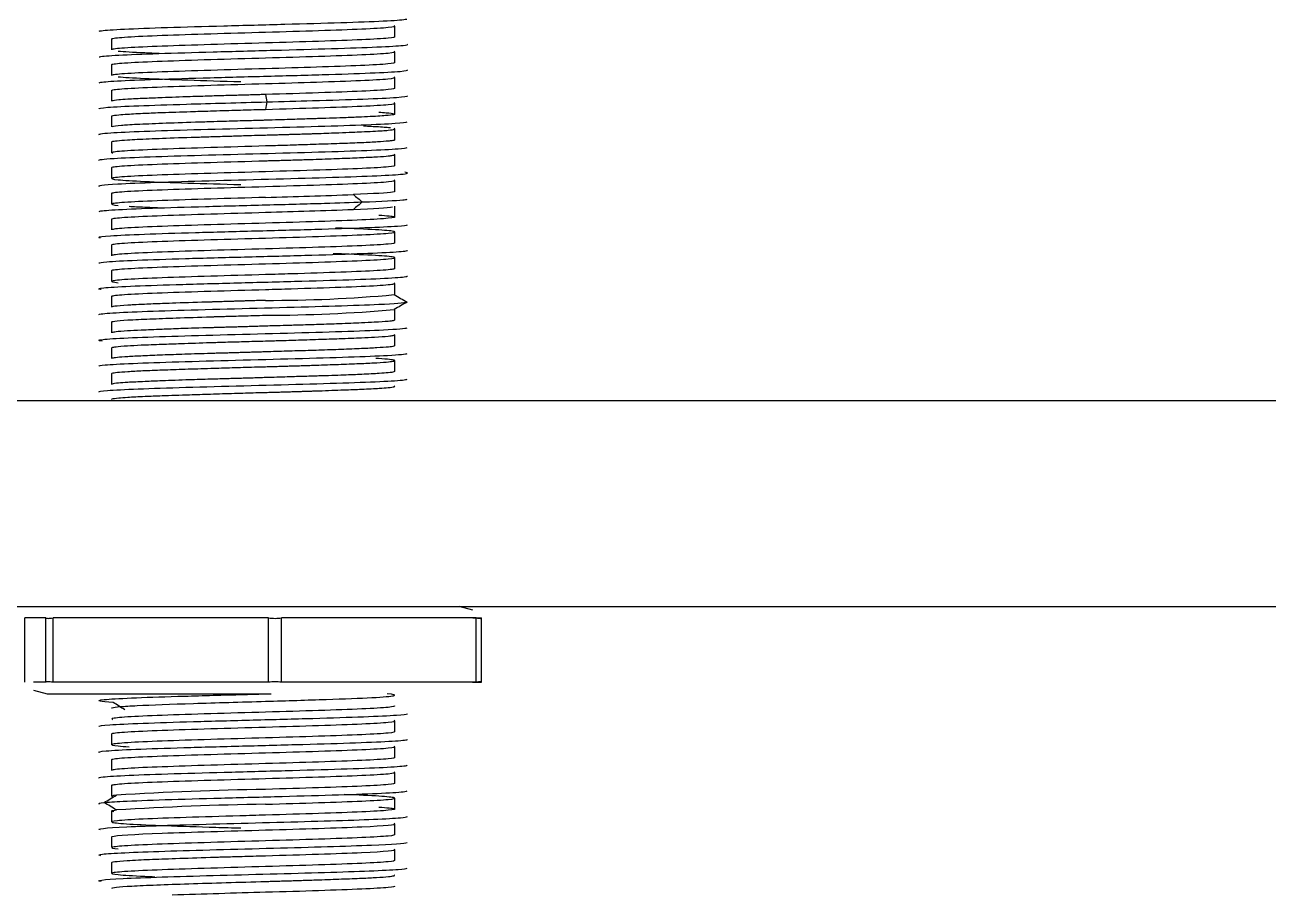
# Model space of a CAD drawing. Extents: x -681219 to -550379, y -242630 to -158199.
# Drawn here: x -603287.99 to -603239.67, y -228966.01 to -228932.27 of the extents above; entities that cross this region are included whole.
import ezdxf

# ---------------------------------------------------------------- set-up
doc = ezdxf.new("R2010")
doc.units = 0
doc.header["$LTSCALE"] = 1000
doc.layers.get('0').update_dxf_attribs({"linetype": 'CONTINUOUS'})

# ---------------------------------------------------------------- blocks, each defined once
blk = doc.blocks.new('CYPJ15001B0001XY_A_CYPJ1000_V_1')
at = {"color": 0, "linetype": 'ByBlock', "lineweight": -2}
for p, q in [((527.5, 744.94), (527.5, 521.809)), ((535.5, 744.94), (535.5, 521.809)), ((524.548, 726.247), (527.051, 726.247)), ((527.051, 725.437), (527.051, 726.247)), ((524.243, 725.908), (524.1, 725.375)), ((524.548, 725.437), (524.548, 725.908)), ((524.1, 725.375), (524.1, 716.673)), ((524.548, 725.437), (527.051, 725.437)), ((527.5, 725.375), (527.5, 725.375)), ((524.548, 716.776), (524.548, 725.15)), ((524.548, 725.15), (527.051, 725.15)), ((527.051, 716.776), (527.051, 725.15)), ((517.547, 722.875), (517.125, 722.875)), ((518.547, 722.875), (518.125, 722.875)), ((519.547, 722.875), (519.125, 722.875)), ((520.547, 722.875), (520.125, 722.875)), ((521.547, 722.875), (521.125, 722.875)), ((522.547, 722.875), (522.125, 722.875)), ((536.547, 722.875), (536.125, 722.875)), ((537.547, 722.875), (537.125, 722.875)), ((538.547, 722.875), (538.125, 722.875)), ((539.547, 722.875), (539.125, 722.875)), ((540.547, 722.875), (540.125, 722.875)), ((541.547, 722.875), (541.125, 722.875)), ((542.547, 722.875), (542.125, 722.875)), ((543.547, 722.875), (543.125, 722.875)), ((544.547, 722.875), (544.125, 722.875)), ((545.547, 722.875), (545.125, 722.875)), ((546.547, 722.875), (546.125, 722.875)), ((547.547, 722.875), (547.125, 722.875)), ((548.547, 722.875), (548.125, 722.875)), ((549.547, 722.875), (549.125, 722.875)), ((524.548, 716.776), (527.051, 716.776)), ((527.5, 716.673), (527.5, 709.375)), ((547.389, 716.892), (547.1, 716.848)), ((524.548, 708.713), (524.548, 716.277)), ((524.548, 716.277), (527.051, 716.277)), ((527.051, 708.713), (527.051, 716.277)), ((517.625, 711.875), (518.047, 711.875)), ((518.625, 711.875), (519.047, 711.875)), ((519.625, 711.875), (520.047, 711.875)), ((520.625, 711.875), (521.047, 711.875)), ((521.625, 711.875), (522.047, 711.875)), ((522.625, 711.875), (523.047, 711.875)), ((536.625, 711.875), (537.047, 711.875)), ((537.625, 711.875), (538.047, 711.875)), ((538.625, 711.875), (539.046, 711.875)), ((539.625, 711.875), (540.047, 711.875)), ((540.625, 711.875), (541.047, 711.875)), ((541.625, 711.875), (542.047, 711.875)), ((542.625, 711.875), (543.047, 711.875)), ((543.625, 711.875), (544.047, 711.875)), ((544.625, 711.875), (545.047, 711.875)), ((545.625, 711.875), (546.047, 711.875)), ((546.625, 711.875), (547.047, 711.875)), ((547.625, 711.875), (548.047, 711.875)), ((548.625, 711.875), (549.047, 711.875)), ((549.625, 711.875), (550.047, 711.875)), ((527.357, 708.842), (527.5, 709.375)), ((527.5, 709.375), (527.5, 709.375)), ((524.548, 708.846), (524.548, 708.502)), ((527.051, 708.842), (527.051, 708.502)), ((524.548, 708.713), (527.051, 708.713)), ((524.554, 708.5), (527.046, 708.5))]:
    blk.add_line(p, q, dxfattribs=at)
for centre, radius, start, end in [((68.401, 992.737), 525.83, 329.09816, 329.15946), ((981.13, 998.58), 537.22, 210.84119, 210.90119), ((115.482, 982.521), 483.884, 327.47624, 327.53987), ((395.443, 715.024), 124.382, 0.86075, 3.53199), ((395.279, 714.995), 125.124, 0.86867, 3.52408), ((-123.311, 699.155), 639.946, 1.588246, 1.913809), ((522.708, 716.524), 1.858, 359.8915, 7.7767), ((522.957, 716.512), 1.609, 351.6366, 0.3259), ((528.892, 716.524), 1.858, 172.2233, 180.1085), ((528.643, 716.512), 1.609, 179.6741, 188.3634), ((595.629, 716.916), 56.818, 180.0235, 185.0691), ((592.454, 716.749), 53.066, 179.845, 185.2477), ((861.421, 725.571), 318.727, 181.56033, 182.17344), ((856.251, 725.384), 312.978, 181.55469, 182.17908), ((440.467, 15.853), 709.06, 81.350705, 81.374299), ((528.715, 701.595), 18.525, 38.51, 39.9222), ((557.823, 701.5), 18.675, 140.0834, 141.4843), ((68.579, 438.921), 543.914, 30.06317, 30.12381), ((1024.38, 430.625), 560.459, 149.87708, 149.93594)]:
    blk.add_arc(centre, radius, start, end, dxfattribs=at)
for points in [[(524.548, 725.15), (524.554, 725.189), (524.563, 725.264), (524.567, 725.353), (524.563, 725.414), (524.554, 725.433), (524.548, 725.437)], [(527.051, 725.437), (527.046, 725.433), (527.037, 725.414), (527.033, 725.353), (527.037, 725.264), (527.046, 725.189), (527.051, 725.15)], [(519.819, 723.335), (519.838, 723.415), (519.858, 723.361), (519.878, 723.169)], [(520.166, 722.686), (520.143, 722.893), (520.12, 722.93), (520.097, 722.792)], [(524.548, 708.502), (524.554, 708.499), (524.563, 708.502), (524.567, 708.542), (524.563, 708.613), (524.554, 708.677), (524.548, 708.713)], [(527.051, 708.713), (527.046, 708.677), (527.037, 708.613), (527.033, 708.542), (527.037, 708.502), (527.046, 708.499), (527.051, 708.502)]]:
    blk.add_open_spline(points, degree=3, dxfattribs=at)
for points, knots in [([(516.808, 723.284), (516.848, 723.54), (516.887, 723.231), (516.966, 721.635), (517.005, 720.357), (517.084, 717.492), (517.123, 715.917), (517.202, 713.285), (517.241, 712.243), (517.296, 711.538), (517.311, 711.423), (517.326, 711.39)], [0.1875, 0.1875, 0.1875, 0.1875, 0.21875, 0.21875, 0.25, 0.25, 0.28125, 0.28125, 0.3125, 0.3125, 0.3246598, 0.3246598, 0.3246598, 0.3246598]), ([(517.812, 723.3), (517.831, 723.413), (517.851, 723.393), (517.91, 722.91), (517.949, 722.029), (518.028, 719.598), (518.068, 718.059), (518.146, 715.117), (518.186, 713.73), (518.259, 711.962), (518.292, 711.472), (518.326, 711.388)], [0.4531239, 0.4531239, 0.4531239, 0.4531239, 0.46875, 0.46875, 0.5, 0.5, 0.53125, 0.53125, 0.5625, 0.5625, 0.5892142, 0.5892142, 0.5892142, 0.5892142]), ([(518.815, 723.324), (518.855, 723.517), (518.894, 723.139), (518.973, 721.437), (519.012, 720.118), (519.091, 717.222), (519.13, 715.657), (519.209, 713.087), (519.248, 712.097), (519.301, 711.495), (519.315, 711.406), (519.329, 711.384)], [0.71875, 0.71875, 0.71875, 0.71875, 0.75, 0.75, 0.78125, 0.78125, 0.8125, 0.8125, 0.84375, 0.84375, 0.854771, 0.854771, 0.854771, 0.854771]), ([(520.826, 723.362), (520.842, 723.401), (520.879, 723.277), (520.937, 722.324), (521.001, 720.521), (521.064, 718.229), (521.127, 715.803), (521.19, 713.622), (521.253, 712.025), (521.298, 711.48), (521.322, 711.395), (521.325, 711.388)], [0.2437914, 0.2437914, 0.2437914, 0.2437914, 0.2562498, 0.2724998, 0.2887498, 0.3049998, 0.3212498, 0.3374998, 0.3537499, 0.3699999, 0.3722693, 0.3722693, 0.3722693, 0.3722693]), ([(521.822, 723.352), (521.843, 723.421), (521.885, 723.24), (521.948, 722.057), (522.012, 720.144), (522.075, 717.801), (522.138, 715.391), (522.201, 713.29), (522.264, 711.825), (522.307, 711.416), (522.329, 711.38), (522.33, 711.379)], [0.5, 0.5, 0.5, 0.5, 0.51625, 0.5325, 0.54875, 0.565, 0.5812501, 0.5975001, 0.6137501, 0.6300001, 0.6306076, 0.6306076, 0.6306076, 0.6306076]), ([(522.829, 723.369), (522.831, 723.372), (522.853, 723.397), (522.896, 723.095), (522.96, 721.766), (523.023, 719.754), (523.086, 717.371), (523.149, 714.989), (523.212, 712.979), (523.272, 711.729), (523.31, 711.417), (523.328, 711.383)], [0.7589625, 0.7589625, 0.7589625, 0.7589625, 0.7600002, 0.7762502, 0.7925002, 0.8087502, 0.8250003, 0.8412503, 0.8575003, 0.8737503, 0.8871608, 0.8871608, 0.8871608, 0.8871608]), ([(523.767, 722.814), (523.783, 723.071), (523.82, 723.47), (523.878, 723.317), (523.942, 722.227), (524.005, 720.382), (524.057, 718.451), (524.089, 717.251), (524.1, 716.852)], [0, 0, 0, 0, 0.145868, 0.335503, 0.525138, 0.714774, 0.904409, 1, 1, 1, 1]), ([(535.828, 723.366), (535.848, 723.398), (535.909, 723.062), (536.012, 720.27), (536.136, 715.236), (536.241, 712.039), (536.303, 711.434), (536.325, 711.387)], [0.1018953, 0.1018953, 0.1018953, 0.1018953, 0.1175012, 0.149376, 0.1812509, 0.2131258, 0.2298277, 0.2298277, 0.2298277, 0.2298277]), ([(536.829, 723.369), (536.846, 723.391), (536.904, 723.122), (537.004, 720.579), (537.128, 715.568), (537.235, 712.131), (537.301, 711.434), (537.326, 711.385)], [0.359375, 0.359375, 0.359375, 0.359375, 0.3725002, 0.404375, 0.4362499, 0.4681248, 0.4872029, 0.4872029, 0.4872029, 0.4872029]), ([(537.801, 723.244), (537.825, 723.425), (537.889, 723.407), (537.996, 720.879), (538.12, 715.905), (538.229, 712.264), (538.297, 711.457), (538.324, 711.389)], [0.609375, 0.609375, 0.609375, 0.609375, 0.6274991, 0.659374, 0.6912489, 0.7231238, 0.743764, 0.743764, 0.743764, 0.743764]), ([(538.834, 723.375), (538.844, 723.376), (538.895, 723.207), (538.987, 721.169), (539.111, 716.246), (539.222, 712.421), (539.292, 711.495), (539.322, 711.397)], [0.875, 0.875, 0.875, 0.875, 0.8824981, 0.914373, 0.9462479, 0.9781227, 1, 1, 1, 1]), ([(539.808, 723.284), (539.81, 723.295), (539.833, 723.43), (539.876, 723.338), (539.939, 722.276), (540.003, 720.452), (540.066, 718.149), (540.129, 715.725), (540.192, 713.558), (540.255, 711.985), (540.3, 711.462), (540.324, 711.389), (540.327, 711.383)], [0.125, 0.125, 0.125, 0.125, 0.1262497, 0.1424997, 0.1587497, 0.1749997, 0.1912497, 0.2074997, 0.2237498, 0.2399998, 0.2562498, 0.2584992, 0.2584992, 0.2584992, 0.2584992]), ([(540.841, 723.371), (540.857, 723.352), (540.893, 723.106), (540.951, 722.004), (541.014, 720.072), (541.077, 717.721), (541.14, 715.315), (541.203, 713.23), (541.267, 711.79), (541.309, 711.408), (541.33, 711.378), (541.33, 711.378)], [0.390625, 0.390625, 0.390625, 0.390625, 0.4024999, 0.4187499, 0.4349999, 0.4512499, 0.4675, 0.48375, 0.5, 0.51625, 0.5163926, 0.5163926, 0.5163926, 0.5163926]), ([(541.813, 723.315), (541.821, 723.354), (541.849, 723.432), (541.898, 723.064), (541.962, 721.709), (542.025, 719.679), (542.088, 717.291), (542.151, 714.915), (542.214, 712.923), (542.274, 711.706), (542.312, 711.41), (542.329, 711.381)], [0.640625, 0.640625, 0.640625, 0.640625, 0.6462501, 0.6625001, 0.6787501, 0.6950001, 0.7112502, 0.7275002, 0.7437502, 0.7600002, 0.7731274, 0.7731274, 0.7731274, 0.7731274]), ([(542.846, 723.362), (542.846, 723.362), (542.867, 723.309), (542.91, 722.886), (542.973, 721.393), (543.036, 719.275), (543.099, 716.861), (543.158, 714.707), (543.195, 713.562), (543.211, 713.13)], [0.90625, 0.90625, 0.90625, 0.90625, 0.90625032, 0.92250033, 0.93875035, 0.95500036, 0.97125037, 0.98750039, 1, 1, 1, 1]), ([(543.817, 723.34), (543.849, 723.467), (543.923, 722.914), (544.038, 719.271), (544.162, 714.253), (544.27, 711.435), (544.338, 711.302), (544.364, 711.481)], [0.15625, 0.15625, 0.15625, 0.15625, 0.1812509, 0.2131258, 0.2450007, 0.2768755, 0.296875, 0.296875, 0.296875, 0.296875]), ([(544.827, 723.366), (544.853, 723.408), (544.921, 722.898), (545.03, 719.602), (545.154, 714.565), (545.252, 711.845), (545.31, 711.416), (545.326, 711.386)], [0.4160138, 0.4160138, 0.4160138, 0.4160138, 0.4362499, 0.4681248, 0.4999996, 0.5318745, 0.5442381, 0.5442381, 0.5442381, 0.5442381]), ([(545.822, 723.355), (545.847, 723.424), (545.914, 723.031), (546.021, 719.926), (546.145, 714.883), (546.247, 711.923), (546.307, 711.418), (546.327, 711.385)], [0.671875, 0.671875, 0.671875, 0.671875, 0.6912489, 0.7231238, 0.7549986, 0.7868735, 0.8016174, 0.8016174, 0.8016174, 0.8016174]), ([(546.826, 723.364), (546.847, 723.404), (546.909, 723.072), (547, 720.596), (547.07, 717.915), (547.1, 716.848)], [0.93000853, 0.93000853, 0.93000853, 0.93000853, 0.94624787, 0.97812274, 1, 1, 1, 1]), ([(547.846, 723.362), (547.867, 723.312), (547.908, 722.912), (547.97, 721.474), (548.033, 719.377), (548.096, 716.968), (548.16, 714.623), (548.223, 712.706), (548.285, 711.542), (548.325, 711.342), (548.345, 711.384)], [0.1919478, 0.1919478, 0.1919478, 0.1919478, 0.2074997, 0.2237498, 0.2399998, 0.2562498, 0.2724998, 0.2887498, 0.3049998, 0.3201618, 0.3201618, 0.3201618, 0.3201618]), ([(548.845, 723.366), (548.848, 723.359), (548.872, 723.279), (548.918, 722.734), (548.981, 721.143), (549.044, 718.966), (549.108, 716.541), (549.171, 714.245), (549.234, 712.437), (549.293, 711.464), (549.331, 711.343), (549.348, 711.392)], [0.4486686, 0.4486686, 0.4486686, 0.4486686, 0.4512499, 0.4675, 0.48375, 0.5, 0.51625, 0.5325, 0.54875, 0.565, 0.578125, 0.578125, 0.578125, 0.578125]), ([(549.845, 723.366), (549.852, 723.351), (549.88, 723.223), (549.929, 722.509), (549.992, 720.794), (550.055, 718.547), (550.119, 716.117), (550.182, 713.883), (550.245, 712.192), (550.291, 711.546), (550.316, 711.418), (550.32, 711.403)], [0.7057916, 0.7057916, 0.7057916, 0.7057916, 0.7112502, 0.7275002, 0.7437502, 0.7600002, 0.7762502, 0.7925002, 0.8087502, 0.8250003, 0.828125, 0.828125, 0.828125, 0.828125]), ([(516.545, 722.87), (516.575, 722.89), (516.605, 722.618), (516.664, 721.557), (516.694, 720.784), (516.753, 718.96), (516.783, 717.913), (516.811, 716.892)], [0.6250114, 0.6250114, 0.6250114, 0.6250114, 0.75, 0.75, 0.875, 0.875, 1, 1, 1, 1]), ([(517.389, 716.892), (517.368, 717.609), (517.347, 718.339), (517.305, 719.712), (517.284, 720.356), (517.243, 721.459), (517.222, 721.919), (517.18, 722.584), (517.159, 722.791), (517.118, 722.916), (517.097, 722.837), (517.055, 722.405), (517.034, 722.053), (517.008, 721.466), (517.002, 721.334), (516.997, 721.196)], [0, 0, 0, 0, 0.125, 0.125, 0.25, 0.25, 0.375, 0.375, 0.5, 0.5, 0.625, 0.625, 0.75, 0.75, 0.7834505, 0.7834505, 0.7834505, 0.7834505]), ([(517.539, 722.863), (517.546, 722.879), (517.56, 722.874), (517.589, 722.732), (517.619, 722.391), (517.654, 721.758), (517.679, 721.108), (517.714, 720.175), (517.737, 719.474), (517.755, 718.894), (517.761, 718.709), (517.768, 718.464), (517.776, 718.158), (517.787, 717.79), (517.799, 717.36), (517.807, 717.055), (517.811, 716.892)], [0.4529068, 0.4529068, 0.4529068, 0.4529068, 0.4991769, 0.5395564, 0.6230202, 0.6714411, 0.7490692, 0.7874121, 0.8740108, 0.8816705, 0.8927839, 0.90735, 0.9253651, 0.9468208, 0.9717038, 1, 1, 1, 1]), ([(518.389, 716.892), (518.368, 717.61), (518.347, 718.339), (518.305, 719.712), (518.284, 720.356), (518.243, 721.459), (518.222, 721.919), (518.18, 722.584), (518.159, 722.791), (518.118, 722.916), (518.097, 722.837), (518.076, 722.621)], [0, 0, 0, 0, 0.125, 0.125, 0.25, 0.25, 0.375, 0.375, 0.5, 0.5, 0.625, 0.625, 0.625, 0.625]), ([(518.54, 722.868), (518.547, 722.879), (518.554, 722.875), (518.603, 722.727), (518.645, 722.01), (518.728, 719.805), (518.77, 718.324), (518.811, 716.892)], [0.4582245, 0.4582245, 0.4582245, 0.4582245, 0.5, 0.5, 0.75, 0.75, 1, 1, 1, 1]), ([(519.389, 716.892), (519.379, 717.227), (519.348, 718.295), (519.296, 720.045), (519.233, 721.761), (519.17, 722.795), (519.107, 722.985), (519.043, 722.303), (518.98, 720.854), (518.929, 719.228), (518.898, 718.184), (518.889, 717.857)], [0, 0, 0, 0, 0.058334, 0.184723, 0.311112, 0.4375, 0.563889, 0.690278, 0.816666, 0.943055, 1, 1, 1, 1]), ([(519.521, 722.792), (519.521, 722.792), (519.521, 722.793), (519.533, 722.864), (519.545, 722.891), (519.568, 722.853), (519.58, 722.79), (519.589, 722.686)], [0.7496809, 0.7496809, 0.7496809, 0.7496809, 0.75, 0.75, 0.875, 0.875, 1, 1, 1, 1]), ([(519.878, 723.169), (519.894, 723.011), (519.931, 722.438), (519.989, 720.883), (520.053, 718.652), (520.116, 716.222), (520.179, 713.972), (520.242, 712.251), (520.291, 711.532), (520.32, 711.4), (520.327, 711.385)], [0, 0, 0, 0, 0.0124996, 0.0287496, 0.0449996, 0.0612496, 0.0774996, 0.0937496, 0.1099997, 0.1154625, 0.1154625, 0.1154625, 0.1154625]), ([(520.538, 722.865), (520.546, 722.881), (520.554, 722.877), (520.582, 722.79), (520.603, 722.584), (520.645, 721.919), (520.666, 721.459), (520.707, 720.356), (520.728, 719.712), (520.77, 718.339), (520.791, 717.61), (520.811, 716.892)], [0.4533336, 0.4533336, 0.4533336, 0.4533336, 0.5, 0.5, 0.625, 0.625, 0.75, 0.75, 0.875, 0.875, 1, 1, 1, 1]), ([(521.389, 716.892), (521.368, 717.61), (521.347, 718.339), (521.305, 719.712), (521.284, 720.356), (521.243, 721.459), (521.222, 721.919), (521.18, 722.584), (521.159, 722.79), (521.139, 722.853)], [0, 0, 0, 0, 0.125, 0.125, 0.25, 0.25, 0.375, 0.375, 0.5, 0.5, 0.5, 0.5]), ([(521.54, 722.869), (521.547, 722.88), (521.554, 722.875), (521.582, 722.79), (521.603, 722.585), (521.645, 721.919), (521.666, 721.46), (521.707, 720.356), (521.728, 719.712), (521.77, 718.339), (521.791, 717.61), (521.811, 716.892)], [0.4574045, 0.4574045, 0.4574045, 0.4574045, 0.5, 0.5, 0.625, 0.625, 0.75, 0.75, 0.875, 0.875, 1, 1, 1, 1]), ([(522.389, 716.892), (522.368, 717.61), (522.347, 718.339), (522.305, 719.712), (522.284, 720.356), (522.243, 721.46), (522.222, 721.919), (522.18, 722.585), (522.159, 722.79), (522.118, 722.917), (522.097, 722.837), (522.066, 722.513), (522.055, 722.371), (522.045, 722.198)], [0, 0, 0, 0, 0.125, 0.125, 0.25, 0.25, 0.375, 0.375, 0.5, 0.5, 0.625, 0.625, 0.6875011, 0.6875011, 0.6875011, 0.6875011]), ([(522.541, 722.871), (522.548, 722.879), (522.555, 722.874), (522.582, 722.79), (522.603, 722.585), (522.645, 721.919), (522.666, 721.46), (522.707, 720.356), (522.728, 719.712), (522.77, 718.339), (522.791, 717.609), (522.811, 716.892)], [0.4600491, 0.4600491, 0.4600491, 0.4600491, 0.5, 0.5, 0.625, 0.625, 0.75, 0.75, 0.875, 0.875, 1, 1, 1, 1]), ([(523.389, 716.892), (523.368, 717.609), (523.347, 718.339), (523.305, 719.712), (523.284, 720.356), (523.243, 721.46), (523.222, 721.919), (523.18, 722.585), (523.159, 722.79), (523.128, 722.885), (523.118, 722.881), (523.107, 722.842)], [0, 0, 0, 0, 0.125, 0.125, 0.25, 0.25, 0.375, 0.375, 0.5, 0.5, 0.5625047, 0.5625047, 0.5625047, 0.5625047]), ([(523.546, 722.874), (523.551, 722.876), (523.556, 722.869), (523.575, 722.811), (523.589, 722.707), (523.617, 722.377), (523.631, 722.154), (523.673, 721.328), (523.7, 720.567), (523.742, 719.261), (523.756, 718.799), (523.784, 717.854), (523.798, 717.37), (523.811, 716.892)], [0.2029504, 0.2029504, 0.2029504, 0.2029504, 0.25, 0.25, 0.375, 0.375, 0.5, 0.5, 0.75, 0.75, 0.875, 0.875, 1, 1, 1, 1]), ([(535.543, 722.868), (535.55, 722.878), (535.569, 722.864), (535.595, 722.67), (535.628, 722.232), (535.659, 721.659), (535.691, 720.848), (535.719, 719.982), (535.745, 719.163), (535.764, 718.575), (535.778, 718.118), (535.791, 717.684), (535.803, 717.278), (535.81, 717.018), (535.811, 716.892)], [0.4582003, 0.4582003, 0.4582003, 0.4582003, 0.5007738, 0.5728603, 0.6251372, 0.6952706, 0.7495546, 0.8236993, 0.8740396, 0.9025639, 0.9294386, 0.9546459, 0.97817, 1, 1, 1, 1]), ([(536.389, 716.892), (536.384, 716.97), (536.379, 717.13), (536.372, 717.376), (536.365, 717.632), (536.357, 717.898), (536.349, 718.173), (536.341, 718.457), (536.333, 718.747), (536.32, 719.222), (536.296, 719.985), (536.265, 720.851), (536.231, 721.66), (536.203, 722.234), (536.172, 722.671), (536.149, 722.815), (536.137, 722.852), (536.137, 722.852)], [0, 0, 0, 0, 0.0136244, 0.0278611, 0.0427081, 0.0581628, 0.0742214, 0.09088, 0.1081342, 0.1259803, 0.1767391, 0.2504659, 0.3051128, 0.3748836, 0.4275711, 0.4992472, 0.5000119, 0.5000119, 0.5000119, 0.5000119]), ([(536.541, 722.865), (536.548, 722.879), (536.566, 722.869), (536.593, 722.689), (536.626, 722.278), (536.658, 721.684), (536.688, 720.926), (536.718, 720.031), (536.744, 719.235), (536.764, 718.611), (536.776, 718.191), (536.789, 717.763), (536.801, 717.328), (536.809, 717.038), (536.811, 716.892)], [0.4550582, 0.4550582, 0.4550582, 0.4550582, 0.4994293, 0.5635387, 0.6250007, 0.6877415, 0.7508357, 0.8120491, 0.8753165, 0.8997944, 0.9245148, 0.9494654, 0.9746316, 1, 1, 1, 1]), ([(537.389, 716.892), (537.385, 716.966), (537.38, 717.113), (537.374, 717.333), (537.367, 717.552), (537.361, 717.769), (537.355, 717.984), (537.348, 718.197), (537.342, 718.407), (537.336, 718.614), (537.331, 718.818), (537.317, 719.303), (537.295, 720.032), (537.262, 720.928), (537.23, 721.685), (537.2, 722.28), (537.17, 722.689), (537.148, 722.821), (537.137, 722.853)], [0, 0, 0, 0, 0.0128387, 0.0256, 0.0382825, 0.0508845, 0.0634042, 0.0758397, 0.0881893, 0.1004512, 0.1126242, 0.124707, 0.1883223, 0.2491877, 0.3125814, 0.3750226, 0.4368486, 0.5000111, 0.5000111, 0.5000111, 0.5000111]), ([(537.54, 722.863), (537.547, 722.879), (537.563, 722.872), (537.591, 722.708), (537.623, 722.329), (537.657, 721.715), (537.684, 721.002), (537.716, 720.098), (537.741, 719.347), (537.759, 718.754), (537.769, 718.443), (537.779, 718.099), (537.789, 717.724), (537.801, 717.317), (537.808, 717.037), (537.811, 716.892)], [0.4532182, 0.4532182, 0.4532182, 0.4532182, 0.5000773, 0.5521036, 0.6241955, 0.6816866, 0.7493248, 0.8019251, 0.873944, 0.890729, 0.9092129, 0.9293913, 0.9512561, 0.9747963, 1, 1, 1, 1]), ([(538.389, 716.892), (538.385, 716.973), (538.38, 717.132), (538.373, 717.366), (538.366, 717.591), (538.36, 717.807), (538.354, 718.013), (538.348, 718.209), (538.343, 718.395), (538.337, 718.571), (538.333, 718.737), (538.328, 718.892), (538.314, 719.391), (538.293, 720.1), (538.26, 721.005), (538.228, 721.716), (538.196, 722.331), (538.168, 722.709), (538.147, 722.827), (538.138, 722.853), (538.138, 722.853)], [0, 0, 0, 0, 0.0140859, 0.0276521, 0.0406968, 0.0532182, 0.0652141, 0.0766827, 0.0876225, 0.0980322, 0.1079109, 0.117258, 0.1260732, 0.1984991, 0.2506921, 0.3186602, 0.3758214, 0.4483105, 0.4999393, 0.5000032, 0.5000032, 0.5000032, 0.5000032]), ([(538.54, 722.864), (538.547, 722.879), (538.56, 722.873), (538.59, 722.727), (538.62, 722.384), (538.655, 721.741), (538.68, 721.094), (538.715, 720.15), (538.738, 719.445), (538.756, 718.857), (538.762, 718.664), (538.769, 718.417), (538.778, 718.114), (538.788, 717.755), (538.799, 717.341), (538.807, 717.048), (538.811, 716.892)], [0.4539012, 0.4539012, 0.4539012, 0.4539012, 0.5004096, 0.5394315, 0.6258931, 0.671296, 0.750922, 0.7889779, 0.8755227, 0.8839675, 0.8955322, 0.9102157, 0.9280141, 0.9489192, 0.9729189, 1, 1, 1, 1]), ([(539.389, 716.892), (539.386, 716.973), (539.381, 717.13), (539.374, 717.36), (539.368, 717.576), (539.361, 717.777), (539.356, 717.965), (539.351, 718.138), (539.346, 718.296), (539.341, 718.441), (539.338, 718.57), (539.334, 718.686), (539.331, 718.788), (539.328, 718.875), (539.326, 718.949), (539.311, 719.473), (539.29, 720.154), (539.261, 720.995), (539.236, 721.553), (539.215, 721.978), (539.189, 722.425), (539.165, 722.729), (539.145, 722.834), (539.138, 722.853), (539.138, 722.853)], [0, 0, 0, 0, 0.014104, 0.0274114, 0.0399211, 0.0516312, 0.0625402, 0.0726463, 0.0819482, 0.0904446, 0.0981349, 0.1050184, 0.1110948, 0.1163639, 0.1208258, 0.1244806, 0.2117172, 0.2490639, 0.3065493, 0.3483047, 0.3742098, 0.4613675, 0.4996759, 0.5000555, 0.5000555, 0.5000555, 0.5000555]), ([(539.54, 722.867), (539.547, 722.88), (539.554, 722.875), (539.582, 722.79), (539.603, 722.584), (539.645, 721.919), (539.666, 721.459), (539.707, 720.356), (539.728, 719.712), (539.77, 718.339), (539.791, 717.61), (539.811, 716.892)], [0.4562201, 0.4562201, 0.4562201, 0.4562201, 0.5, 0.5, 0.625, 0.625, 0.75, 0.75, 0.875, 0.875, 1, 1, 1, 1]), ([(540.389, 716.892), (540.368, 717.61), (540.347, 718.339), (540.305, 719.712), (540.284, 720.356), (540.243, 721.459), (540.222, 721.919), (540.18, 722.584), (540.159, 722.79), (540.118, 722.916), (540.097, 722.837), (540.076, 722.621)], [0, 0, 0, 0, 0.125, 0.125, 0.25, 0.25, 0.375, 0.375, 0.5, 0.5, 0.625, 0.625, 0.625, 0.625]), ([(540.539, 722.867), (540.547, 722.88), (540.554, 722.876), (540.582, 722.79), (540.603, 722.585), (540.645, 721.919), (540.666, 721.46), (540.707, 720.356), (540.728, 719.712), (540.77, 718.339), (540.791, 717.61), (540.811, 716.892)], [0.4560892, 0.4560892, 0.4560892, 0.4560892, 0.5, 0.5, 0.625, 0.625, 0.75, 0.75, 0.875, 0.875, 1, 1, 1, 1]), ([(541.389, 716.892), (541.368, 717.61), (541.347, 718.339), (541.305, 719.712), (541.284, 720.356), (541.243, 721.46), (541.222, 721.919), (541.18, 722.585), (541.159, 722.79), (541.139, 722.853)], [0, 0, 0, 0, 0.125, 0.125, 0.25, 0.25, 0.375, 0.375, 0.5, 0.5, 0.5, 0.5]), ([(541.54, 722.868), (541.547, 722.88), (541.554, 722.875), (541.582, 722.79), (541.603, 722.585), (541.645, 721.919), (541.666, 721.46), (541.707, 720.356), (541.728, 719.712), (541.77, 718.339), (541.791, 717.609), (541.811, 716.892)], [0.4567498, 0.4567498, 0.4567498, 0.4567498, 0.5, 0.5, 0.625, 0.625, 0.75, 0.75, 0.875, 0.875, 1, 1, 1, 1]), ([(542.389, 716.892), (542.368, 717.609), (542.347, 718.339), (542.305, 719.712), (542.284, 720.356), (542.243, 721.46), (542.222, 721.919), (542.18, 722.585), (542.159, 722.79), (542.139, 722.853)], [0, 0, 0, 0, 0.125, 0.125, 0.25, 0.25, 0.375, 0.375, 0.5, 0.5, 0.5, 0.5]), ([(542.54, 722.868), (542.547, 722.88), (542.554, 722.875), (542.582, 722.79), (542.603, 722.585), (542.645, 721.919), (542.665, 721.459), (542.707, 720.356), (542.728, 719.712), (542.77, 718.339), (542.79, 717.609), (542.811, 716.892)], [0.4565846, 0.4565846, 0.4565846, 0.4565846, 0.5, 0.5, 0.625, 0.625, 0.75, 0.75, 0.875, 0.875, 1, 1, 1, 1]), ([(543.389, 716.892), (543.368, 717.609), (543.347, 718.339), (543.305, 719.712), (543.284, 720.356), (543.243, 721.459), (543.222, 721.919), (543.18, 722.585), (543.159, 722.79), (543.118, 722.917), (543.097, 722.837), (543.076, 722.621)], [0, 0, 0, 0, 0.125, 0.125, 0.25, 0.25, 0.375, 0.375, 0.5, 0.5, 0.625, 0.625, 0.625, 0.625]), ([(543.543, 722.87), (543.55, 722.879), (543.557, 722.873), (543.585, 722.788), (543.606, 722.587), (543.647, 721.924), (543.668, 721.46), (543.71, 720.354), (543.731, 719.712), (543.772, 718.341), (543.793, 717.611), (543.811, 716.892)], [0.4590243, 0.4590243, 0.4590243, 0.4590243, 0.5, 0.5, 0.625, 0.625, 0.75, 0.75, 0.875, 0.875, 1, 1, 1, 1]), ([(544.389, 716.892), (544.365, 717.611), (544.344, 718.341), (544.303, 719.712), (544.282, 720.354), (544.24, 721.46), (544.219, 721.924), (544.178, 722.587), (544.157, 722.788), (544.115, 722.916), (544.094, 722.842), (544.053, 722.409), (544.032, 722.051), (543.99, 721.126), (543.969, 720.558), (543.928, 719.282), (543.907, 718.575), (543.889, 717.857)], [0, 0, 0, 0, 0.125, 0.125, 0.25, 0.25, 0.375, 0.375, 0.5, 0.5, 0.625, 0.625, 0.75, 0.75, 0.875, 0.875, 1, 1, 1, 1]), ([(544.544, 722.87), (544.55, 722.878), (544.557, 722.872), (544.585, 722.789), (544.606, 722.589), (544.647, 721.923), (544.668, 721.459), (544.71, 720.355), (544.731, 719.714), (544.772, 718.342), (544.793, 717.611), (544.811, 716.892)], [0.4597319, 0.4597319, 0.4597319, 0.4597319, 0.5, 0.5, 0.625, 0.625, 0.75, 0.75, 0.875, 0.875, 1, 1, 1, 1]), ([(545.389, 716.892), (545.365, 717.611), (545.344, 718.341), (545.303, 719.714), (545.282, 720.354), (545.24, 721.459), (545.219, 721.923), (545.178, 722.589), (545.157, 722.789), (545.126, 722.883), (545.115, 722.88), (545.105, 722.843)], [0, 0, 0, 0, 0.125, 0.125, 0.25, 0.25, 0.375, 0.375, 0.5, 0.5, 0.5623814, 0.5623814, 0.5623814, 0.5623814]), ([(545.543, 722.867), (545.55, 722.878), (545.562, 722.87), (545.578, 722.79), (545.598, 722.625), (545.627, 722.242), (545.661, 721.609), (545.697, 720.716), (545.723, 719.895), (545.75, 718.987), (545.771, 718.337), (545.789, 717.727), (545.803, 717.26), (545.811, 716.999), (545.811, 716.892)], [0.4576276, 0.4576276, 0.4576276, 0.4576276, 0.4985992, 0.5302855, 0.561719, 0.6239768, 0.7087081, 0.7503888, 0.8385895, 0.874833, 0.9188429, 0.9544087, 0.9814704, 1, 1, 1, 1]), ([(546.389, 716.892), (546.384, 716.96), (546.38, 717.116), (546.372, 717.382), (546.363, 717.71), (546.352, 718.1), (546.339, 718.548), (546.325, 719.067), (546.298, 719.899), (546.269, 720.723), (546.234, 721.612), (546.21, 722.143), (546.173, 722.643), (546.152, 722.807), (546.136, 722.852)], [0, 0, 0, 0, 0.0117822, 0.0272096, 0.0462791, 0.0689817, 0.095302, 0.1252213, 0.1622313, 0.2496892, 0.2921791, 0.3761252, 0.4084285, 0.5002337, 0.5002337, 0.5002337, 0.5002337]), ([(546.541, 722.865), (546.549, 722.879), (546.568, 722.868), (546.595, 722.669), (546.628, 722.228), (546.659, 721.657), (546.692, 720.836), (546.72, 719.971), (546.746, 719.147), (546.764, 718.565), (546.778, 718.101), (546.791, 717.668), (546.803, 717.268), (546.81, 717.014), (546.811, 716.892)], [0.4546041, 0.4546041, 0.4546041, 0.4546041, 0.500763, 0.5735511, 0.6251242, 0.6959504, 0.7495516, 0.8258258, 0.8740324, 0.9032946, 0.9305376, 0.955745, 0.9789024, 1, 1, 1, 1]), ([(547.389, 716.892), (547.385, 716.968), (547.38, 717.122), (547.373, 717.362), (547.366, 717.614), (547.358, 717.879), (547.35, 718.156), (547.342, 718.443), (547.334, 718.74), (547.32, 719.208), (547.297, 719.974), (547.265, 720.84), (547.231, 721.658), (547.204, 722.23), (547.172, 722.67), (547.149, 722.815), (547.137, 722.852), (547.137, 722.852)], [0, 0, 0, 0, 0.0131242, 0.0270033, 0.0416356, 0.0570186, 0.0731491, 0.0900234, 0.1076375, 0.1259882, 0.1746896, 0.25047, 0.3044427, 0.3748976, 0.4268835, 0.4992589, 0.500011, 0.500011, 0.500011, 0.500011]), ([(547.54, 722.868), (547.547, 722.88), (547.554, 722.876), (547.582, 722.79), (547.603, 722.585), (547.645, 721.919), (547.665, 721.46), (547.707, 720.356), (547.728, 719.712), (547.77, 718.339), (547.79, 717.609), (547.811, 716.892)], [0.4563971, 0.4563971, 0.4563971, 0.4563971, 0.5, 0.5, 0.625, 0.625, 0.75, 0.75, 0.875, 0.875, 1, 1, 1, 1]), ([(548.389, 716.892), (548.368, 717.609), (548.347, 718.339), (548.305, 719.712), (548.284, 720.356), (548.243, 721.46), (548.222, 721.919), (548.18, 722.585), (548.159, 722.79), (548.139, 722.853)], [0, 0, 0, 0, 0.125, 0.125, 0.25, 0.25, 0.375, 0.375, 0.5, 0.5, 0.5, 0.5]), ([(548.541, 722.87), (548.548, 722.879), (548.555, 722.874), (548.582, 722.791), (548.603, 722.584), (548.645, 721.919), (548.665, 721.459), (548.707, 720.356), (548.728, 719.712), (548.77, 718.339), (548.79, 717.609), (548.811, 716.892)], [0.4598024, 0.4598024, 0.4598024, 0.4598024, 0.5, 0.5, 0.625, 0.625, 0.75, 0.75, 0.875, 0.875, 1, 1, 1, 1]), ([(549.389, 716.892), (549.368, 717.609), (549.347, 718.339), (549.305, 719.712), (549.284, 720.356), (549.243, 721.459), (549.222, 721.919), (549.18, 722.584), (549.159, 722.791), (549.139, 722.853)], [0, 0, 0, 0, 0.125, 0.125, 0.25, 0.25, 0.375, 0.375, 0.5, 0.5, 0.5, 0.5]), ([(549.54, 722.869), (549.547, 722.88), (549.554, 722.875), (549.582, 722.791), (549.603, 722.584), (549.645, 721.919), (549.666, 721.459), (549.707, 720.356), (549.728, 719.712), (549.77, 718.339), (549.791, 717.61), (549.811, 716.892)], [0.4579814, 0.4579814, 0.4579814, 0.4579814, 0.5, 0.5, 0.625, 0.625, 0.75, 0.75, 0.875, 0.875, 1, 1, 1, 1]), ([(548.076, 722.621), (548.055, 722.405), (548.034, 722.052), (547.993, 721.128), (547.972, 720.555), (547.93, 719.279), (547.909, 718.574), (547.889, 717.857)], [0.625, 0.625, 0.625, 0.625, 0.75, 0.75, 0.875, 0.875, 1, 1, 1, 1]), ([(549.076, 722.621), (549.055, 722.405), (549.034, 722.052), (549.006, 721.416), (548.998, 721.226), (548.99, 721.023)], [0.625, 0.625, 0.625, 0.625, 0.75, 0.75, 0.7970719, 0.7970719, 0.7970719, 0.7970719]), ([(543.045, 722.198), (543.034, 722.025), (543.024, 721.821), (543.006, 721.416), (542.998, 721.226), (542.99, 721.023)], [0.6875029, 0.6875029, 0.6875029, 0.6875029, 0.75, 0.75, 0.7970763, 0.7970763, 0.7970763, 0.7970763]), ([(516.632, 711.881), (516.613, 711.851), (516.595, 711.935), (516.555, 712.345), (516.534, 712.697), (516.493, 713.622), (516.472, 714.194), (516.43, 715.471), (516.409, 716.175), (516.389, 716.892)], [0.5132286, 0.5132286, 0.5132286, 0.5132286, 0.625, 0.625, 0.75, 0.75, 0.875, 0.875, 1, 1, 1, 1]), ([(516.811, 716.892), (516.815, 716.812), (516.819, 716.649), (516.826, 716.402), (516.834, 716.148), (516.841, 715.889), (516.849, 715.625), (516.858, 715.358), (516.867, 715.088), (516.883, 714.597), (516.908, 713.907), (516.937, 713.152), (516.967, 712.524), (517, 712.101), (517.033, 711.874), (517.052, 711.865), (517.062, 711.896)], [0, 0, 0, 0, 0.0140037, 0.0284989, 0.0434864, 0.0589686, 0.0749505, 0.0914379, 0.1084352, 0.1259455, 0.1866345, 0.2508059, 0.3081505, 0.376963, 0.4361459, 0.5000195, 0.5000195, 0.5000195, 0.5000195]), ([(517.634, 711.884), (517.615, 711.845), (517.595, 711.928), (517.555, 712.345), (517.534, 712.697), (517.493, 713.622), (517.472, 714.194), (517.43, 715.471), (517.409, 716.175), (517.389, 716.892)], [0.5090895, 0.5090895, 0.5090895, 0.5090895, 0.625, 0.625, 0.75, 0.75, 0.875, 0.875, 1, 1, 1, 1]), ([(517.811, 716.892), (517.832, 716.176), (517.853, 715.474), (517.895, 714.198), (517.916, 713.623), (517.978, 712.233), (518.02, 711.773), (518.061, 711.896)], [0, 0, 0, 0, 0.125, 0.125, 0.25, 0.25, 0.5, 0.5, 0.5, 0.5]), ([(518.634, 711.885), (518.615, 711.845), (518.595, 711.927), (518.555, 712.345), (518.534, 712.697), (518.493, 713.622), (518.472, 714.194), (518.43, 715.471), (518.409, 716.175), (518.389, 716.892)], [0.5086806, 0.5086806, 0.5086806, 0.5086806, 0.625, 0.625, 0.75, 0.75, 0.875, 0.875, 1, 1, 1, 1]), ([(518.811, 716.892), (518.853, 715.461), (518.895, 714.08), (518.978, 712.239), (519.02, 711.766), (519.062, 711.896)], [0, 0, 0, 0, 0.25, 0.25, 0.5, 0.5, 0.5, 0.5]), ([(519.701, 712.498), (519.68, 712.165), (519.659, 711.959), (519.618, 711.833), (519.597, 711.912), (519.555, 712.344), (519.534, 712.697), (519.493, 713.622), (519.472, 714.194), (519.43, 715.471), (519.409, 716.175), (519.389, 716.892)], [0.375, 0.375, 0.375, 0.375, 0.5, 0.5, 0.625, 0.625, 0.75, 0.75, 0.875, 0.875, 1, 1, 1, 1]), ([(519.811, 716.892), (519.832, 716.175), (519.853, 715.471), (519.895, 714.194), (519.916, 713.622), (519.957, 712.697), (519.978, 712.345), (520.02, 711.912), (520.041, 711.833), (520.082, 711.959), (520.103, 712.165), (520.145, 712.83), (520.166, 713.29), (520.186, 713.842)], [0, 0, 0, 0, 0.125, 0.125, 0.25, 0.25, 0.375, 0.375, 0.5, 0.5, 0.625, 0.625, 0.75, 0.75, 0.75, 0.75]), ([(520.631, 711.88), (520.613, 711.853), (520.594, 711.937), (520.555, 712.345), (520.534, 712.697), (520.493, 713.622), (520.472, 714.194), (520.43, 715.471), (520.409, 716.175), (520.389, 716.892)], [0.5144887, 0.5144887, 0.5144887, 0.5144887, 0.625, 0.625, 0.75, 0.75, 0.875, 0.875, 1, 1, 1, 1]), ([(520.811, 716.892), (520.832, 716.175), (520.853, 715.471), (520.895, 714.194), (520.916, 713.622), (520.957, 712.697), (520.978, 712.345), (521.02, 711.912), (521.041, 711.833), (521.061, 711.896)], [0, 0, 0, 0, 0.125, 0.125, 0.25, 0.25, 0.375, 0.375, 0.5, 0.5, 0.5, 0.5]), ([(521.633, 711.883), (521.614, 711.847), (521.595, 711.93), (521.555, 712.345), (521.534, 712.697), (521.493, 713.622), (521.472, 714.194), (521.43, 715.471), (521.409, 716.175), (521.389, 716.892)], [0.5105602, 0.5105602, 0.5105602, 0.5105602, 0.625, 0.625, 0.75, 0.75, 0.875, 0.875, 1, 1, 1, 1]), ([(521.811, 716.892), (521.832, 716.175), (521.853, 715.471), (521.895, 714.194), (521.916, 713.622), (521.957, 712.697), (521.978, 712.344), (522.02, 711.913), (522.041, 711.833), (522.061, 711.896)], [0, 0, 0, 0, 0.125, 0.125, 0.25, 0.25, 0.375, 0.375, 0.5, 0.5, 0.5, 0.5]), ([(522.635, 711.886), (522.615, 711.843), (522.596, 711.926), (522.555, 712.344), (522.534, 712.697), (522.493, 713.622), (522.472, 714.194), (522.43, 715.471), (522.409, 716.175), (522.389, 716.892)], [0.5079795, 0.5079795, 0.5079795, 0.5079795, 0.625, 0.625, 0.75, 0.75, 0.875, 0.875, 1, 1, 1, 1]), ([(522.811, 716.892), (522.832, 716.175), (522.853, 715.471), (522.895, 714.194), (522.916, 713.622), (522.957, 712.697), (522.978, 712.344), (523.02, 711.913), (523.041, 711.832), (523.061, 711.896)], [0, 0, 0, 0, 0.125, 0.125, 0.25, 0.25, 0.375, 0.375, 0.5, 0.5, 0.5, 0.5]), ([(523.632, 711.881), (523.614, 711.85), (523.595, 711.934), (523.555, 712.344), (523.534, 712.697), (523.493, 713.622), (523.472, 714.194), (523.43, 715.471), (523.409, 716.175), (523.389, 716.892)], [0.5124246, 0.5124246, 0.5124246, 0.5124246, 0.625, 0.625, 0.75, 0.75, 0.875, 0.875, 1, 1, 1, 1]), ([(523.811, 716.892), (523.823, 716.478), (523.836, 716.069), (523.86, 715.279), (523.872, 714.898), (523.908, 713.83), (523.932, 713.217), (523.98, 712.31), (524.004, 712.019), (524.052, 711.814), (524.076, 711.902), (524.1, 712.171)], [0, 0, 0, 0, 0.125, 0.125, 0.25, 0.25, 0.5, 0.5, 0.75, 0.75, 1, 1, 1, 1]), ([(535.811, 716.892), (535.815, 716.81), (535.82, 716.649), (535.826, 716.414), (535.833, 716.19), (535.839, 715.979), (535.845, 715.779), (535.85, 715.592), (535.856, 715.416), (535.861, 715.252), (535.866, 715.099), (535.871, 714.958), (535.886, 714.519), (535.909, 713.878), (535.941, 713.077), (535.969, 712.494), (536.001, 712.082), (536.033, 711.874), (536.053, 711.867), (536.063, 711.896), (536.063, 711.897)], [0, 0, 0, 0, 0.0143889, 0.0281803, 0.0413754, 0.0539758, 0.0659838, 0.0774017, 0.088232, 0.0984764, 0.1081357, 0.1172102, 0.1256998, 0.193715, 0.2502271, 0.3215879, 0.3745414, 0.4391607, 0.4991101, 0.5000185, 0.5000185, 0.5000185, 0.5000185]), ([(536.631, 711.884), (536.623, 711.869), (536.603, 711.886), (536.577, 712.083), (536.546, 712.495), (536.514, 713.079), (536.481, 713.879), (536.459, 714.558), (536.442, 715.083), (536.434, 715.37), (536.424, 715.695), (536.412, 716.058), (536.4, 716.461), (536.391, 716.745), (536.389, 716.892)], [0.5106952, 0.5106952, 0.5106952, 0.5106952, 0.5611502, 0.6254778, 0.6788019, 0.7497918, 0.8066199, 0.8743187, 0.890478, 0.9085427, 0.9285154, 0.950407, 0.9742316, 1, 1, 1, 1]), ([(536.811, 716.892), (536.815, 716.817), (536.819, 716.665), (536.825, 716.437), (536.832, 716.207), (536.839, 715.976), (536.846, 715.745), (536.853, 715.514), (536.86, 715.284), (536.868, 715.055), (536.884, 714.594), (536.908, 713.918), (536.937, 713.148), (536.967, 712.52), (537, 712.1), (537.033, 711.874), (537.061, 711.86), (537.092, 712.055), (537.116, 712.35), (537.13, 712.576), (537.133, 712.611)], [0, 0, 0, 0, 0.0131906, 0.0265612, 0.0401128, 0.0538473, 0.0677677, 0.0818783, 0.0961826, 0.1106831, 0.1253811, 0.1856463, 0.2498547, 0.3109002, 0.3762575, 0.4355594, 0.5010568, 0.5576425, 0.6262301, 0.6385071, 0.6385071, 0.6385071, 0.6385071]), ([(537.632, 711.884), (537.622, 711.867), (537.603, 711.888), (537.574, 712.101), (537.545, 712.521), (537.512, 713.15), (537.479, 713.92), (537.455, 714.652), (537.437, 715.237), (537.425, 715.653), (537.412, 716.07), (537.4, 716.482), (537.391, 716.757), (537.389, 716.892)], [0.5104433, 0.5104433, 0.5104433, 0.5104433, 0.5647323, 0.6237658, 0.6894573, 0.7501683, 0.814657, 0.8746415, 0.9011424, 0.9269112, 0.9519639, 0.9763228, 1, 1, 1, 1]), ([(537.811, 716.892), (537.814, 716.822), (537.819, 716.661), (537.826, 716.392), (537.836, 716.069), (537.848, 715.695), (537.861, 715.274), (537.88, 714.697), (537.906, 713.946), (537.933, 713.215), (537.965, 712.562), (537.997, 712.138), (538.031, 711.882), (538.05, 711.861), (538.062, 711.896), (538.062, 711.896)], [0, 0, 0, 0, 0.0123463, 0.02808, 0.0472009, 0.0697175, 0.0956467, 0.1250041, 0.1802989, 0.2496951, 0.2991995, 0.3739478, 0.4273546, 0.4990243, 0.5000346, 0.5000346, 0.5000346, 0.5000346]), ([(538.633, 711.884), (538.622, 711.865), (538.601, 711.894), (538.57, 712.14), (538.542, 712.563), (538.509, 713.218), (538.478, 713.948), (538.451, 714.765), (538.43, 715.468), (538.413, 716.051), (538.399, 716.514), (538.391, 716.781), (538.389, 716.892)], [0.5103402, 0.5103402, 0.5103402, 0.5103402, 0.5730072, 0.6260792, 0.701253, 0.7503338, 0.8201107, 0.875027, 0.9181215, 0.9532858, 0.9805724, 1, 1, 1, 1]), ([(539.811, 716.892), (539.821, 716.558), (539.852, 715.506), (539.904, 713.876), (539.967, 712.434), (540.02, 711.875), (540.051, 711.864), (540.061, 711.896)], [0, 0, 0, 0, 0.0583341, 0.1847228, 0.3111115, 0.4375003, 0.5, 0.5, 0.5, 0.5]), ([(540.634, 711.884), (540.625, 711.866), (540.595, 711.891), (540.544, 712.434), (540.481, 713.876), (540.429, 715.506), (540.398, 716.558), (540.389, 716.892)], [0.5092391, 0.5092391, 0.5092391, 0.5092391, 0.5625003, 0.688889, 0.8152777, 0.9416664, 1, 1, 1, 1]), ([(540.811, 716.892), (540.832, 716.175), (540.853, 715.471), (540.895, 714.194), (540.916, 713.622), (540.957, 712.697), (540.978, 712.344), (541.02, 711.913), (541.041, 711.832), (541.082, 711.959), (541.103, 712.164), (541.145, 712.831), (541.166, 713.29), (541.192, 713.979), (541.197, 714.121), (541.202, 714.268)], [0, 0, 0, 0, 0.125, 0.125, 0.25, 0.25, 0.375, 0.375, 0.5, 0.5, 0.625, 0.625, 0.75, 0.75, 0.7809949, 0.7809949, 0.7809949, 0.7809949]), ([(541.631, 711.879), (541.613, 711.853), (541.594, 711.938), (541.555, 712.344), (541.534, 712.697), (541.493, 713.622), (541.472, 714.194), (541.43, 715.471), (541.409, 716.175), (541.389, 716.892)], [0.5147257, 0.5147257, 0.5147257, 0.5147257, 0.625, 0.625, 0.75, 0.75, 0.875, 0.875, 1, 1, 1, 1]), ([(541.811, 716.892), (541.832, 716.175), (541.853, 715.471), (541.895, 714.194), (541.916, 713.622), (541.957, 712.697), (541.978, 712.344), (542.02, 711.913), (542.041, 711.832), (542.082, 711.959), (542.103, 712.164), (542.145, 712.831), (542.166, 713.29), (542.19, 713.949), (542.194, 714.06), (542.199, 714.174)], [0, 0, 0, 0, 0.125, 0.125, 0.25, 0.25, 0.375, 0.375, 0.5, 0.5, 0.625, 0.625, 0.75, 0.75, 0.7743575, 0.7743575, 0.7743575, 0.7743575]), ([(542.701, 712.498), (542.68, 712.164), (542.659, 711.959), (542.618, 711.832), (542.597, 711.913), (542.555, 712.344), (542.534, 712.697), (542.493, 713.622), (542.472, 714.194), (542.43, 715.471), (542.409, 716.175), (542.389, 716.892)], [0.375, 0.375, 0.375, 0.375, 0.5, 0.5, 0.625, 0.625, 0.75, 0.75, 0.875, 0.875, 1, 1, 1, 1]), ([(543.811, 716.892), (543.835, 716.158), (543.898, 714.036), (543.981, 712.052), (544.043, 711.835), (544.064, 711.897)], [0, 0, 0, 0, 0.1277769, 0.3756975, 0.5, 0.5, 0.5, 0.5]), ([(544.631, 711.885), (544.612, 711.847), (544.552, 712.091), (544.47, 714.036), (544.407, 716.158), (544.389, 716.892)], [0.5096508, 0.5096508, 0.5096508, 0.5096508, 0.6243113, 0.8722319, 1, 1, 1, 1]), ([(544.811, 716.892), (544.816, 716.82), (544.82, 716.663), (544.827, 716.412), (544.835, 716.13), (544.846, 715.742), (544.859, 715.296), (544.875, 714.801), (544.891, 714.347), (544.913, 713.768), (544.94, 713.127), (544.968, 712.517), (544.993, 712.163), (545.016, 711.983), (545.038, 711.872), (545.054, 711.866), (545.064, 711.897), (545.064, 711.897)], [0, 0, 0, 0, 0.0127348, 0.027426, 0.0440685, 0.0626556, 0.0971663, 0.1260062, 0.1575382, 0.1887504, 0.2505843, 0.3128804, 0.3753762, 0.4064645, 0.4374836, 0.4996462, 0.4999931, 0.4999931, 0.4999931, 0.4999931]), ([(545.63, 711.883), (545.621, 711.869), (545.608, 711.883), (545.591, 711.983), (545.572, 712.163), (545.544, 712.517), (545.511, 713.127), (545.486, 713.767), (545.466, 714.346), (545.452, 714.801), (545.436, 715.296), (545.421, 715.775), (545.406, 716.221), (545.395, 716.576), (545.389, 716.794), (545.389, 716.892)], [0.5126064, 0.5126064, 0.5126064, 0.5126064, 0.5625325, 0.593551, 0.6246387, 0.6871328, 0.7494272, 0.8112596, 0.8424712, 0.8740026, 0.9029143, 0.9373514, 0.9619562, 0.982844, 1, 1, 1, 1]), ([(545.811, 716.892), (545.816, 716.814), (545.82, 716.661), (545.826, 716.44), (545.832, 716.234), (545.838, 716.042), (545.843, 715.866), (545.847, 715.705), (545.852, 715.557), (545.856, 715.425), (545.859, 715.306), (545.863, 715.201), (545.865, 715.109), (545.868, 715.03), (545.87, 714.964), (545.872, 714.911), (545.873, 714.87), (545.883, 714.571), (545.9, 714.096), (545.922, 713.553), (545.948, 712.936), (545.972, 712.449), (546.005, 712.04), (546.035, 711.866), (546.056, 711.873), (546.064, 711.897)], [0, 0, 0, 0, 0.0137565, 0.0267153, 0.038877, 0.0502422, 0.0608122, 0.0705884, 0.0795723, 0.087765, 0.0951677, 0.101781, 0.1076053, 0.1126409, 0.1168875, 0.1203452, 0.1230136, 0.1248927, 0.1788902, 0.2204194, 0.2493787, 0.336875, 0.3755475, 0.4506931, 0.5000727, 0.5000727, 0.5000727, 0.5000727]), ([(546.701, 712.498), (546.694, 712.389), (546.673, 712.098), (546.642, 711.877), (546.607, 711.865), (546.582, 712.041), (546.548, 712.451), (546.517, 713), (546.482, 713.854), (546.462, 714.478), (546.447, 714.944), (546.442, 715.095), (546.435, 715.313), (546.426, 715.601), (546.415, 715.962), (546.401, 716.4), (546.391, 716.72), (546.389, 716.892)], [0.3750715, 0.3750715, 0.3750715, 0.3750715, 0.4157749, 0.4989977, 0.5498712, 0.6245498, 0.6638995, 0.7507368, 0.7993862, 0.8751157, 0.8807654, 0.8904733, 0.9042378, 0.9220611, 0.9439531, 0.9699287, 1, 1, 1, 1]), ([(546.811, 716.892), (546.832, 716.175), (546.853, 715.471), (546.895, 714.194), (546.916, 713.622), (546.957, 712.697), (546.978, 712.344), (547.02, 711.913), (547.041, 711.832), (547.061, 711.896)], [0, 0, 0, 0, 0.125, 0.125, 0.25, 0.25, 0.375, 0.375, 0.5, 0.5, 0.5, 0.5]), ([(547.1, 716.848), (547.116, 716.24), (547.153, 714.859), (547.212, 712.998), (547.275, 711.662), (547.318, 711.356), (547.34, 711.377), (547.342, 711.378)], [0, 0, 0, 0, 0.01249958, 0.02874959, 0.04499961, 0.06124962, 0.06213184, 0.06213184, 0.06213184, 0.06213184]), ([(547.633, 711.882), (547.614, 711.849), (547.595, 711.933), (547.555, 712.344), (547.534, 712.697), (547.493, 713.622), (547.472, 714.194), (547.43, 715.471), (547.409, 716.175), (547.389, 716.892)], [0.511643, 0.511643, 0.511643, 0.511643, 0.625, 0.625, 0.75, 0.75, 0.875, 0.875, 1, 1, 1, 1]), ([(547.811, 716.892), (547.831, 716.207), (547.872, 714.82), (547.934, 713.095), (547.997, 712.004), (548.04, 711.832), (548.061, 711.895), (548.061, 711.896)], [0, 0, 0, 0, 0.1194437, 0.2458328, 0.3722219, 0.4986109, 0.5, 0.5, 0.5, 0.5]), ([(548.635, 711.885), (548.615, 711.843), (548.574, 712.023), (548.512, 713.095), (548.45, 714.82), (548.409, 716.207), (548.389, 716.892)], [0.5082194, 0.5082194, 0.5082194, 0.5082194, 0.6277782, 0.7541672, 0.8805563, 1, 1, 1, 1]), ([(548.811, 716.892), (548.832, 716.175), (548.853, 715.471), (548.895, 714.194), (548.916, 713.622), (548.957, 712.697), (548.978, 712.345), (549.02, 711.912), (549.041, 711.833), (549.061, 711.896)], [0, 0, 0, 0, 0.125, 0.125, 0.25, 0.25, 0.375, 0.375, 0.5, 0.5, 0.5, 0.5]), ([(549.633, 711.883), (549.614, 711.847), (549.595, 711.93), (549.555, 712.345), (549.534, 712.697), (549.493, 713.622), (549.472, 714.194), (549.43, 715.471), (549.409, 716.175), (549.389, 716.892)], [0.5104918, 0.5104918, 0.5104918, 0.5104918, 0.625, 0.625, 0.75, 0.75, 0.875, 0.875, 1, 1, 1, 1]), ([(549.811, 716.892), (549.832, 716.175), (549.853, 715.471), (549.895, 714.194), (549.916, 713.622), (549.957, 712.697), (549.978, 712.345), (550.02, 711.912), (550.041, 711.833), (550.061, 711.896)], [0, 0, 0, 0, 0.125, 0.125, 0.25, 0.25, 0.375, 0.375, 0.5, 0.5, 0.5, 0.5]), ([(542.922, 713.483), (542.957, 712.695), (542.989, 712.145), (543.022, 711.955), (543.022, 711.955), (543.022, 711.955)], [0, 0, 0, 0, 0.25, 0.25, 0.2500819, 0.2500819, 0.2500819, 0.2500819]), ([(543.211, 713.13), (543.237, 712.377), (543.275, 711.652), (543.312, 711.424), (543.32, 711.397)], [0, 0, 0, 0, 0.02187655, 0.02858252, 0.02858252, 0.02858252, 0.02858252]), ([(543.625, 711.877), (543.615, 711.87), (543.605, 711.896), (543.563, 712.145), (543.53, 712.695), (543.5, 713.483)], [0.6715918, 0.6715918, 0.6715918, 0.6715918, 0.75, 0.75, 1, 1, 1, 1]), ([(546.088, 712.04), (546.093, 712.088), (546.106, 712.218), (546.128, 712.542), (546.147, 712.869), (546.157, 713.089)], [0.5504238, 0.5504238, 0.5504238, 0.5504238, 0.5849435, 0.6264574, 0.6874392, 0.6874392, 0.6874392, 0.6874392])]:
    blk.add_open_spline(points, degree=3, knots=knots, dxfattribs=at)

msp = doc.modelspace()

# ---------------------------------------------------------------- block references
at = {"color": 4, "rotation": 89.99999999999999}
msp.add_blockref('CYPJ15001B0001XY_A_CYPJ1000_V_1', (-602561.7373, -229482.3646), dxfattribs=at)

doc.saveas('drawing.dxf')
